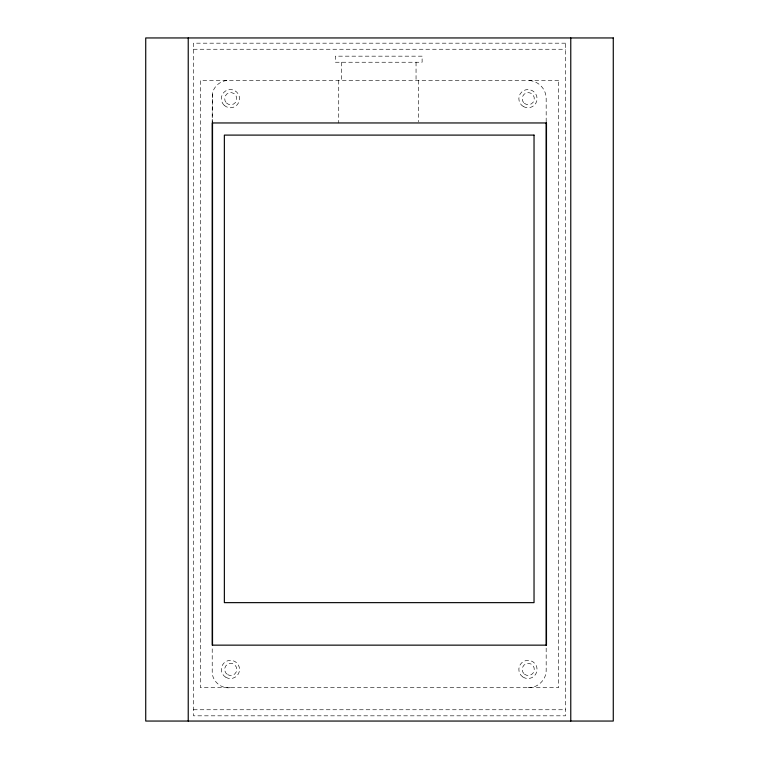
<?xml version="1.0" encoding="UTF-8"?>
<svg xmlns="http://www.w3.org/2000/svg" width="759" height="759" viewBox="0 0 759 759"><rect width="100%" height="100%" fill="white"/><g stroke="black" fill="none" stroke-linecap="round" stroke-linejoin="round"><path stroke-width="0.57" stroke-dasharray="3.79 2.85" d="M212.216 122.958L212.311 94.107C213.44 86.441 220.603 80.35 228.355 80.454M212.311 94.107L212.216 121.801M230.432 687.654C221.154 689.134 211.979 681.098 212.216 671.706L212.216 647.455M527.96 687.654C537.552 688.28 546.395 679.808 546.176 670.197L546.176 647.427M193.46 49.25L565.54 49.25M193.46 709.75L565.54 709.75M546.176 121.801L546.176 98.67A18.225 18.225 0 0 0 527.951 80.454M418.702 80.454L418.702 121.782M416.046 62.238L416.046 80.454M341.389 62.238L341.389 80.454M338.732 80.454L338.732 122.958M565.54 43.178L193.46 43.178L193.46 715.822L565.54 715.822L565.54 43.178M422.118 56.166L335.317 56.166L335.317 62.238L422.118 62.238L422.118 56.166M558.624 80.454L200.376 80.454L200.376 687.654L558.624 687.654L558.624 80.454M524.317 103.29A6.072 6.072 0 0 0 534.232 99.78A6.072 6.072 0 0 0 526.234 92.949A6.072 6.072 0 0 0 524.317 103.29M226.438 102.968A6.072 6.072 0 0 0 236.599 100.245A6.072 6.072 0 0 0 229.161 92.807A6.072 6.072 0 0 0 226.438 102.968M524.46 674.163A6.072 6.072 0 0 0 534.26 670.368A6.072 6.072 0 0 0 526.072 663.774A6.072 6.072 0 0 0 524.46 674.163M227.7 674.694A6.072 6.072 0 0 0 236.808 669.438A6.072 6.072 0 0 0 227.7 664.182A6.072 6.072 0 0 0 227.7 674.694M225.878 677.322A9.108 9.108 0 0 0 239.54 669.438A9.108 9.108 0 0 0 225.878 661.554A9.108 9.108 0 0 0 225.878 677.322M522.913 677.019A9.108 9.108 0 0 0 537.049 670.007A9.108 9.108 0 0 0 523.909 661.279A9.108 9.108 0 0 0 522.913 677.019M523.406 106.554A9.108 9.108 0 0 0 537.068 98.67A9.108 9.108 0 0 0 523.406 90.786A9.108 9.108 0 0 0 523.406 106.554M224.19 105.302A9.108 9.108 0 0 0 239.294 100.757A9.108 9.108 0 0 0 227.804 89.951A9.108 9.108 0 0 0 224.19 105.302"/><path stroke-width="1.14" d="M570.768 37.95L570.768 721.05M546.176 122.958L546.176 645.15M212.52 122.958L212.52 645.15M188.232 37.95L188.232 721.05M613.272 37.95L145.728 37.95L145.728 721.05L613.272 721.05L613.272 37.95M546.48 122.958L212.216 122.958L212.216 645.15L546.48 645.15L546.48 122.958M534.032 135.102L224.36 135.102L224.36 602.646L534.032 602.646L534.032 135.102"/></g></svg>
